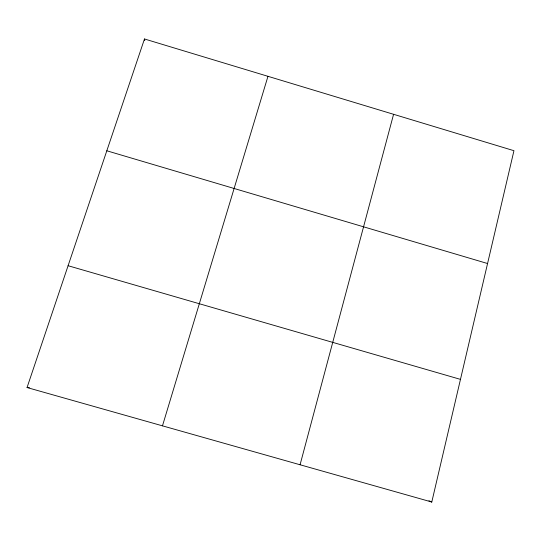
<?xml version="1.0" encoding="UTF-8"?>
<svg xmlns="http://www.w3.org/2000/svg" width="541" height="541" viewBox="0 0 541 541"><rect width="100%" height="100%" fill="white"/><g stroke="black" fill="none" stroke-linecap="round" stroke-linejoin="round"><path stroke-width="0.81" d="M431.786 502.028L513.95 150.702L144.481 38.972L27.05 387.532L431.786 502.028L428.925 500.75M300.072 464.766L393.577 114.3M162.476 425.841L267.971 76.315M27.05 387.532L29.424 387.728M68.092 265.719L460.465 379.376M106.814 150.783L487.563 263.528M144.481 38.972L144.772 40.616"/></g></svg>
